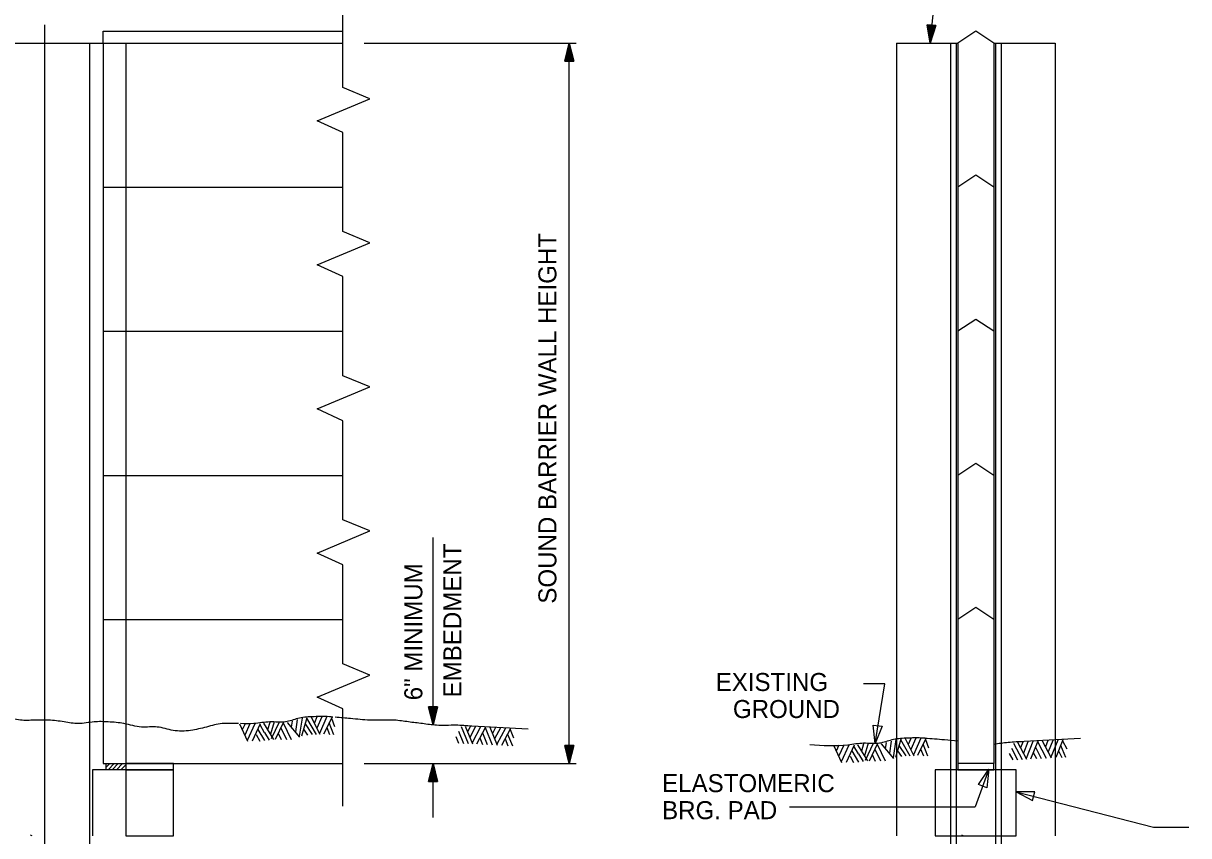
# Model space of a CAD drawing. Extents: x 0 to 71.1, y 0 to 55.7.
# Drawn here: x 17.65 to 33.83, y 32.05 to 43.33 of the extents above; entities that cross this region are included whole.
import ezdxf

# ---------------------------------------------------------------- set-up
doc = ezdxf.new("R2010")
doc.units = 0
for name, color, linetype in [('Arrowhead Terminators', 7, 'Continuous'), ('Arrowhead Terminators CELL', 7, 'Continuous'), ('Dimension Lines', 7, 'Continuous'), ('Mis Center Lines', 7, 'Continuous'), ('Mis Object Lines', 7, 'Continuous'), ('Miscellaneous Lines', 7, 'Continuous'), ('sub prestressed concrete pile lines', 7, 'Continuous'), ('Sup Concrete Girder Lines', 7, 'Continuous'), ('Text', 7, 'Continuous')]:
    doc.layers.add(name, color=color, linetype=linetype)

msp = doc.modelspace()

# ---------------------------------------------------------------- linework, layer by layer
at = {"layer": 'Arrowhead Terminators'}
for points in [[(30.26, 43.301), (30.273, 43.3), (30.24, 43.052), (30.285, 43.299), (30.298, 43.298), (30.24, 43.052), (30.31, 43.297), (30.322, 43.296), (30.24, 43.052), (30.198, 43.306), (30.21, 43.305), (30.24, 43.052), (30.223, 43.304), (30.235, 43.303), (30.24, 43.052), (30.248, 43.302), (30.322, 43.296), (30.198, 43.306), (30.24, 43.052), (30.322, 43.296)], [(25.232, 42.802), (25.22, 42.802), (25.232, 43.052), (25.207, 42.802), (25.195, 42.802), (25.232, 43.052), (25.182, 42.802), (25.17, 42.802), (25.232, 43.052), (25.295, 42.802), (25.282, 42.802), (25.232, 43.052), (25.27, 42.802), (25.257, 42.802), (25.232, 43.052), (25.245, 42.802), (25.17, 42.802), (25.295, 42.802), (25.232, 43.052), (25.17, 42.802)], [(23.34, 33.84), (23.352, 33.84), (23.34, 33.59), (23.365, 33.84), (23.377, 33.84), (23.34, 33.59), (23.39, 33.84), (23.402, 33.84), (23.34, 33.59), (23.277, 33.84), (23.29, 33.84), (23.34, 33.59), (23.302, 33.84), (23.315, 33.84), (23.34, 33.59), (23.327, 33.84), (23.402, 33.84), (23.277, 33.84), (23.34, 33.59), (23.402, 33.84)], [(25.232, 33.302), (25.245, 33.302), (25.232, 33.052), (25.257, 33.302), (25.27, 33.302), (25.232, 33.052), (25.282, 33.302), (25.295, 33.302), (25.232, 33.052), (25.17, 33.302), (25.182, 33.302), (25.232, 33.052), (25.195, 33.302), (25.207, 33.302), (25.232, 33.052), (25.22, 33.302), (25.295, 33.302), (25.17, 33.302), (25.232, 33.052), (25.295, 33.302)], [(23.34, 32.802), (23.327, 32.802), (23.34, 33.052), (23.315, 32.802), (23.302, 32.802), (23.34, 33.052), (23.29, 32.802), (23.277, 32.802), (23.34, 33.052), (23.402, 32.802), (23.39, 32.802), (23.34, 33.052), (23.377, 32.802), (23.365, 32.802), (23.34, 33.052), (23.352, 32.802), (23.277, 32.802), (23.402, 32.802), (23.34, 33.052), (23.277, 32.802)]]:
    msp.add_lwpolyline(points, dxfattribs=at)
for points in [[(29.478, 33.331), (29.449, 33.587), (29.573, 33.571)], [(30.91, 32.76), (31.054, 32.973), (31.027, 32.717)]]:
    msp.add_lwpolyline(points, close=True, dxfattribs=at)
at = {"layer": 'Arrowhead Terminators CELL'}
msp.add_lwpolyline([(31.437, 32.662), (31.663, 32.539), (31.694, 32.66)], close=True, dxfattribs=at)
at = {"layer": 'Dimension Lines'}
for p, q in [((22.386, 43.052), (25.329, 43.052)), ((25.232, 33.052), (25.232, 43.052)), ((23.34, 33.59), (23.34, 36.19)), ((22.386, 33.052), (25.329, 33.052)), ((23.34, 32.303), (23.34, 33.052)), ((31.054, 32.973), (30.865, 32.453)), ((28.29, 32.453), (30.865, 32.453))]:
    msp.add_line(p, q, dxfattribs=at)
for points in [[(30.24, 43.052), (30.389, 44.461), (30.804, 44.461)], [(29.478, 33.331), (29.61, 34.161), (29.318, 34.161)], [(31.437, 32.662), (33.341, 32.17), (33.83, 32.17)]]:
    msp.add_lwpolyline(points, dxfattribs=at)
at = {"layer": 'Mis Center Lines'}
msp.add_line((17.949, 43.304), (17.949, 20.823), dxfattribs=at)
at = {"layer": 'Mis Object Lines'}
for p, q in [((18.761, 43.218), (22.089, 43.218)), ((18.761, 43.052), (18.761, 43.218)), ((30.874, 43.218), (30.624, 43.052)), ((31.124, 43.052), (30.874, 43.218)), ((18.761, 43.052), (22.089, 43.052)), ((18.761, 43.052), (18.761, 33.052)), ((30.624, 43.052), (30.624, 33.052)), ((31.124, 43.052), (31.124, 33.052)), ((30.874, 41.218), (30.624, 41.052)), ((31.124, 41.052), (30.874, 41.218)), ((18.761, 41.052), (19.074, 41.052)), ((19.074, 41.052), (22.089, 41.052)), ((30.874, 39.218), (30.624, 39.052)), ((31.124, 39.052), (30.874, 39.218)), ((18.761, 39.052), (19.074, 39.052)), ((19.074, 39.052), (22.089, 39.052)), ((30.874, 37.218), (30.624, 37.052)), ((31.124, 37.052), (30.874, 37.218)), ((18.761, 37.052), (19.074, 37.052)), ((19.074, 37.052), (22.089, 37.052)), ((30.874, 35.218), (30.624, 35.052)), ((31.124, 35.052), (30.874, 35.218)), ((18.761, 35.052), (19.074, 35.052)), ((19.074, 35.052), (22.089, 35.052)), ((21.455, 33.663), (21.43, 33.492)), ((21.522, 33.682), (21.484, 33.431)), ((21.588, 33.689), (21.514, 33.433)), ((21.586, 33.682), (21.716, 33.458)), ((21.651, 33.698), (21.771, 33.459)), ((21.728, 33.7), (21.693, 33.616)), ((21.797, 33.702), (21.729, 33.543)), ((21.866, 33.704), (21.765, 33.47)), ((21.938, 33.699), (21.819, 33.461)), ((21.93, 33.685), (21.974, 33.567)), ((20.653, 33.604), (20.766, 33.363)), ((20.731, 33.604), (20.692, 33.521)), ((20.799, 33.604), (20.726, 33.447)), ((20.868, 33.604), (20.761, 33.374)), ((20.94, 33.604), (20.828, 33.363)), ((20.91, 33.526), (21, 33.371)), ((20.935, 33.593), (20.998, 33.484)), ((20.986, 33.612), (21.128, 33.387)), ((21.074, 33.623), (21.042, 33.523)), ((21.137, 33.632), (21.083, 33.459)), ((21.203, 33.627), (21.093, 33.394)), ((21.263, 33.627), (21.149, 33.385)), ((21.228, 33.55), (21.305, 33.386)), ((21.26, 33.62), (21.371, 33.387)), ((21.315, 33.624), (21.486, 33.419)), ((21.387, 33.643), (21.372, 33.556)), ((21.543, 33.528), (21.597, 33.446)), ((21.564, 33.602), (21.661, 33.455)), ((21.864, 33.552), (21.904, 33.458)), ((21.895, 33.622), (21.958, 33.455)), ((23.695, 33.501), (23.762, 33.333)), ((23.731, 33.569), (23.827, 33.329)), ((23.786, 33.574), (23.887, 33.326)), ((23.861, 33.57), (23.82, 33.491)), ((23.932, 33.566), (23.851, 33.413)), ((24.663, 33.531), (23.88, 33.572)), ((24.001, 33.562), (23.882, 33.339)), ((24.067, 33.559), (23.943, 33.323)), ((24.064, 33.552), (24.16, 33.312)), ((24.13, 33.556), (24.23, 33.308)), ((24.208, 33.552), (24.165, 33.47)), ((24.276, 33.548), (24.195, 33.395)), ((24.345, 33.544), (24.225, 33.32)), ((24.417, 33.541), (24.292, 33.305)), ((24.409, 33.526), (24.457, 33.409)), ((20.884, 33.454), (20.934, 33.366)), ((21.003, 33.484), (21.068, 33.379)), ((21.192, 33.477), (21.233, 33.385)), ((23.657, 33.43), (23.695, 33.336)), ((23.99, 33.41), (24.026, 33.319)), ((24.025, 33.479), (24.091, 33.316)), ((24.34, 33.395), (24.377, 33.3)), ((24.376, 33.463), (24.443, 33.297)), ((29.318, 33.326), (29.287, 33.226)), ((29.381, 33.334), (29.328, 33.162)), ((29.448, 33.33), (29.338, 33.097)), ((29.508, 33.33), (29.394, 33.088)), ((29.559, 33.327), (29.731, 33.122)), ((29.632, 33.346), (29.617, 33.259)), ((29.7, 33.366), (29.675, 33.195)), ((29.766, 33.385), (29.728, 33.134)), ((29.833, 33.392), (29.759, 33.136)), ((29.831, 33.385), (29.96, 33.161)), ((29.896, 33.401), (30.015, 33.162)), ((29.973, 33.403), (29.937, 33.318)), ((30.041, 33.405), (29.973, 33.246)), ((30.11, 33.407), (30.01, 33.173)), ((30.183, 33.402), (30.064, 33.163)), ((30.14, 33.325), (30.203, 33.158)), ((30.175, 33.387), (30.219, 33.27)), ((31.399, 33.338), (31.52, 33.11)), ((31.453, 33.348), (31.579, 33.113)), ((31.528, 33.352), (31.496, 33.27)), ((31.599, 33.356), (31.535, 33.196)), ((32.33, 33.399), (31.547, 33.357)), ((31.667, 33.36), (31.573, 33.125)), ((31.734, 33.364), (31.635, 33.116)), ((31.732, 33.357), (31.853, 33.128)), ((31.797, 33.367), (31.923, 33.132)), ((31.875, 33.371), (31.841, 33.286)), ((31.943, 33.375), (31.878, 33.214)), ((32.012, 33.378), (31.917, 33.142)), ((32.084, 33.382), (31.985, 33.135)), ((32.078, 33.367), (32.137, 33.256)), ((28.898, 33.307), (29.011, 33.066)), ((28.975, 33.307), (28.937, 33.224)), ((29.044, 33.307), (28.971, 33.15)), ((29.113, 33.307), (29.005, 33.077)), ((29.185, 33.307), (29.073, 33.066)), ((29.155, 33.229), (29.245, 33.074)), ((29.179, 33.296), (29.242, 33.187)), ((29.231, 33.315), (29.373, 33.09)), ((29.247, 33.187), (29.313, 33.082)), ((29.437, 33.18), (29.478, 33.088)), ((29.473, 33.253), (29.55, 33.089)), ((29.504, 33.323), (29.615, 33.09)), ((29.788, 33.231), (29.841, 33.149)), ((29.808, 33.305), (29.905, 33.158)), ((30.109, 33.255), (30.148, 33.161)), ((31.34, 33.192), (31.387, 33.103)), ((31.37, 33.267), (31.455, 33.106)), ((31.673, 33.208), (31.719, 33.121)), ((31.701, 33.28), (31.783, 33.124)), ((32.023, 33.229), (32.07, 33.139)), ((32.05, 33.307), (32.118, 33.141)), ((18.761, 33.052), (19.074, 33.052)), ((19.074, 33.052), (22.089, 33.052)), ((29.129, 33.157), (29.179, 33.068)), ((31.124, 33.052), (30.624, 33.052))]:
    msp.add_line(p, q, dxfattribs=at)
for points in [[(22.089, 41.061), (22.089, 41.811), (21.732, 41.975), (22.464, 42.281), (22.089, 42.436), (22.089, 43.631)], [(22.089, 39.061), (22.089, 39.811), (21.732, 39.975), (22.464, 40.281), (22.089, 40.436), (22.089, 41.061)], [(22.089, 37.061), (22.089, 37.811), (21.732, 37.975), (22.464, 38.281), (22.089, 38.436), (22.089, 39.061)], [(22.089, 35.061), (22.089, 35.811), (21.732, 35.975), (22.464, 36.281), (22.089, 36.436), (22.089, 37.061)], [(22.089, 32.46), (22.089, 33.811), (21.732, 33.975), (22.464, 34.281), (22.089, 34.436), (22.089, 35.061)]]:
    msp.add_lwpolyline(points, dxfattribs=at)
for points in [[(20.641, 33.607), (20.634, 33.607), (20.415, 33.607), (20.196, 33.56), (19.976, 33.513), (19.732, 33.513), (19.513, 33.56), (19.294, 33.56), (19.05, 33.607), (18.831, 33.631), (18.636, 33.631), (18.416, 33.607), (18.221, 33.631), (18.002, 33.655), (17.807, 33.655), (17.612, 33.655), (17.392, 33.702), (17.197, 33.726), (17.002, 33.702), (16.783, 33.631), (16.588, 33.584), (16.368, 33.56), (16.125, 33.536), (15.93, 33.536), (15.735, 33.56), (15.515, 33.536), (15.32, 33.489), (15.101, 33.447)], [(21.948, 33.698), (21.902, 33.702), (21.658, 33.702), (21.463, 33.678), (21.293, 33.631), (21.073, 33.631), (20.854, 33.607), (20.67, 33.607)], [(23.88, 33.572), (23.657, 33.584), (23.389, 33.584), (23.194, 33.607), (22.999, 33.631), (22.804, 33.655), (22.633, 33.655), (22.463, 33.655), (22.195, 33.678), (21.984, 33.695)], [(30.193, 33.401), (30.147, 33.405), (29.903, 33.405), (29.708, 33.381), (29.537, 33.334), (29.318, 33.334), (29.099, 33.31), (28.571, 33.312)], [(30.624, 33.362), (30.439, 33.381), (30.166, 33.403)], [(31.547, 33.357), (31.324, 33.345), (31.124, 33.319)]]:
    msp.add_spline(points, degree=3, dxfattribs=at)
at = {"layer": 'Miscellaneous Lines'}
for p, q in [((18.803, 33.001), (18.854, 33.052)), ((18.829, 32.968), (18.913, 33.052)), ((18.888, 32.968), (18.972, 33.052)), ((18.947, 32.968), (19.031, 33.052)), ((19.006, 32.968), (19.074, 33.036)), ((19.065, 32.968), (19.074, 32.977))]:
    msp.add_line(p, q, dxfattribs=at)
msp.add_lwpolyline([(19.074, 32.968), (18.803, 32.968), (18.803, 33.052)], dxfattribs=at)
for points in [[(19.074, 32.968), (19.74, 32.968), (19.74, 33.052), (19.074, 33.052)], [(30.624, 32.968), (31.124, 32.968), (31.124, 33.052), (30.624, 33.052)]]:
    msp.add_lwpolyline(points, close=True, dxfattribs=at)
at = {"layer": 'sub prestressed concrete pile lines'}
for p, q in [((16.824, 43.052), (19.074, 43.052)), ((18.574, 43.052), (18.574, 21.989)), ((19.074, 43.052), (19.074, 32.052)), ((29.773, 43.052), (30.624, 43.052)), ((29.773, 43.052), (29.773, 32.052)), ((30.523, 43.052), (30.523, 32.968)), ((30.601, 43.052), (30.601, 32.968)), ((31.124, 43.052), (31.976, 43.052)), ((31.148, 43.052), (31.148, 32.968)), ((31.226, 43.052), (31.226, 32.968)), ((31.976, 43.052), (31.976, 32.052)), ((30.523, 32.968), (30.523, 22.002)), ((30.601, 32.968), (30.601, 22.002)), ((31.148, 32.968), (31.148, 21.963)), ((31.226, 32.968), (31.226, 21.952))]:
    msp.add_line(p, q, dxfattribs=at)
for points in [[(18.803, 32.968), (18.615, 32.968), (18.615, 32.052)], [(19.074, 32.052), (19.74, 32.052), (19.74, 32.968), (19.074, 32.968)]]:
    msp.add_lwpolyline(points, dxfattribs=at)
msp.add_lwpolyline([(31.437, 32.968), (30.312, 32.968), (30.312, 32.052), (31.437, 32.052)], close=True, dxfattribs=at)
at = {"layer": 'Sup Concrete Girder Lines'}
for p, q in [((17.775, 32.05), (17.753, 32.058)), ((30.7, 32.05), (30.679, 32.058))]:
    msp.add_line(p, q, dxfattribs=at)

# ---------------------------------------------------------------- texts
at = {"layer": 'Text'}
for s, p in [('SOUND BARRIER WALL HEIGHT', (25.053, 35.272)), ('EMBEDMENT', (23.734, 33.971)), ('6" MINIMUM', (23.192, 33.931))]:
    msp.add_text(s, height=0.25, rotation=90, dxfattribs=at).set_placement(p)
for s, p in [('EXISTING', (27.264, 34.06)), ('GROUND', (27.503, 33.685)), ('ELASTOMERIC', (26.52, 32.656)), ('BRG. PAD', (26.52, 32.281))]:
    msp.add_text(s, height=0.25, dxfattribs=at).set_placement(p)

doc.saveas('drawing.dxf')
